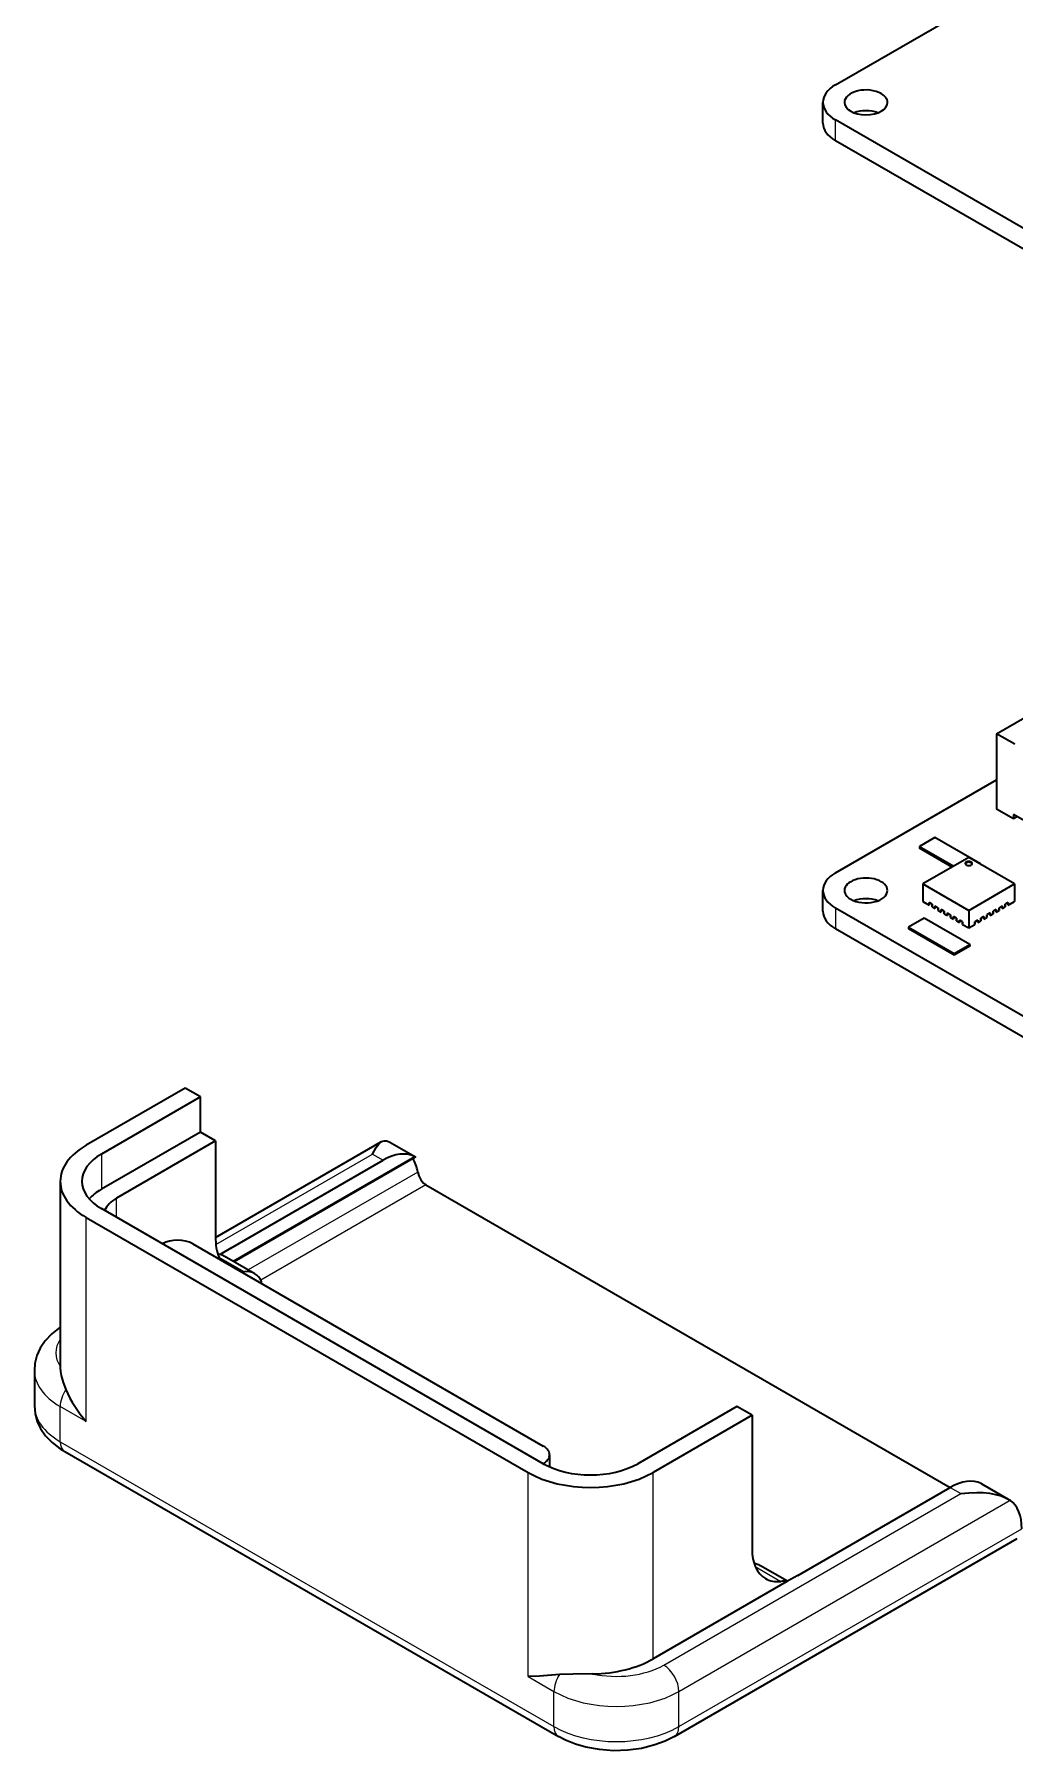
# Model space of a CAD drawing. Extents: x 468 to 804, y 295 to 621.
# Drawn here: x 673.9 to 719.4, y 461.7 to 541.4 of the extents above; entities that cross this region are included whole.
import ezdxf

# ---------------------------------------------------------------- set-up
doc = ezdxf.new("R2010")
doc.units = 0

msp = doc.modelspace()

# ---------------------------------------------------------------- linework, layer by layer
at = {"color": 7, "lineweight": 35}
for p, q in [((711.091, 539.021), (731.597, 550.86)), ((731.597, 525.549), (711.091, 537.388)), ((731.597, 524.585), (711.091, 536.424)), ((731.597, 488.969), (711.091, 500.808)), ((731.597, 488.006), (711.091, 499.845)), ((692.088, 487.959), (716.413, 473.915)), ((697.533, 475.017), (677.027, 486.857)), ((676.32, 486.448), (696.826, 474.609)), ((675.325, 475.58), (698.235, 462.353))]:
    msp.add_line(p, q, dxfattribs=at)
at = {"color": 7, "lineweight": 35, "ltscale": 0.024086}
msp.add_line((710.505, 537.241), (710.505, 538.204), dxfattribs=at)
at = {"color": 7, "lineweight": 13, "ltscale": 0.024086}
msp.add_line((711.091, 536.424), (711.091, 537.388), dxfattribs=at)
at = {"color": 7, "lineweight": 35, "ltscale": 0.22862}
msp.add_line((718.569, 508.902), (726.489, 513.474), dxfattribs=at)
at = {"color": 7, "lineweight": 35, "ltscale": 0.024495}
msp.add_line((719.417, 508.412), (718.569, 508.902), dxfattribs=at)
at = {"color": 7, "lineweight": 35, "ltscale": 0.087773}
msp.add_line((718.569, 508.902), (718.569, 505.391), dxfattribs=at)
at = {"color": 7, "lineweight": 35, "ltscale": 0.215865}
msp.add_line((711.091, 502.441), (718.569, 506.759), dxfattribs=at)
at = {"color": 7, "lineweight": 35, "ltscale": 0.022454}
msp.add_line((719.347, 504.942), (718.569, 505.391), dxfattribs=at)
at = {"color": 7, "lineweight": 35, "ltscale": 0.005103}
for p in [(719.347, 505.146), (719.524, 505.044)]:
    msp.add_line(p, (719.347, 504.942), dxfattribs=at)
at = {"color": 7, "lineweight": 35, "ltscale": 0.032659}
msp.add_line((720.478, 504.493), (719.347, 505.146), dxfattribs=at)
at = {"color": 7, "lineweight": 35, "ltscale": 0.020755}
for p, q in [((715.703, 504.087), (714.984, 503.672)), ((715.199, 500.341), (714.48, 499.926))]:
    msp.add_line(p, q, dxfattribs=at)
at = {"color": 7, "lineweight": 35, "ltscale": 0.046018}
msp.add_line((714.984, 503.672), (716.579, 502.752), dxfattribs=at)
at = {"color": 7, "lineweight": 35, "ltscale": 0.002041}
for p, q in [((714.984, 503.672), (714.984, 503.59)), ((714.48, 499.926), (714.48, 499.845))]:
    msp.add_line(p, q, dxfattribs=at)
at = {"color": 7, "lineweight": 35, "ltscale": 0.043976}
msp.add_line((716.508, 502.711), (714.984, 503.59), dxfattribs=at)
at = {"color": 7, "lineweight": 35, "ltscale": 0.061171}
for p, q in [((717.823, 502.864), (715.703, 504.087)), ((717.318, 499.118), (715.199, 500.341))]:
    msp.add_line(p, q, dxfattribs=at)
at = {"color": 7, "lineweight": 35, "ltscale": 0.061238}
msp.add_line((717.271, 503.152), (715.15, 501.927), dxfattribs=at)
at = {"color": 7, "lineweight": 35, "ltscale": 0.061237}
for p, q in [((719.393, 501.927), (717.271, 503.152)), ((715.15, 501.927), (717.271, 500.702))]:
    msp.add_line(p, q, dxfattribs=at)
at = {"color": 7, "lineweight": 35, "ltscale": 0.000759517}
msp.add_line((717.796, 502.849), (717.823, 502.864), dxfattribs=at)
at = {"color": 7, "lineweight": 35, "ltscale": 0.000759125}
msp.add_line((717.823, 502.864), (717.823, 502.833), dxfattribs=at)
at = {"color": 7, "lineweight": 35, "ltscale": 0.020412}
for p, q in [((715.15, 501.927), (715.15, 501.11)), ((719.393, 501.927), (719.393, 501.11)), ((717.271, 500.702), (717.271, 499.886)), ((681.623, 492.041), (680.916, 492.45)), ((682.33, 490), (681.623, 490.408)), ((707.22, 477.263), (706.513, 477.671))]:
    msp.add_line(p, q, dxfattribs=at)
at = {"color": 7, "lineweight": 35, "ltscale": 0.061236}
msp.add_line((717.271, 500.702), (719.393, 501.927), dxfattribs=at)
at = {"color": 7, "lineweight": 35, "ltscale": 0.024087}
msp.add_line((710.505, 500.661), (710.505, 501.625), dxfattribs=at)
at = {"color": 7, "lineweight": 35, "ltscale": 0.008165}
for p, q in [((715.15, 501.11), (715.433, 500.947)), ((719.11, 500.947), (719.393, 501.11)), ((716.988, 500.049), (717.271, 499.886)), ((717.271, 499.886), (717.554, 500.049))]:
    msp.add_line(p, q, dxfattribs=at)
at = {"color": 7, "lineweight": 13, "ltscale": 0.024087}
msp.add_line((711.091, 500.808), (711.091, 499.845), dxfattribs=at)
at = {"color": 7, "lineweight": 35, "ltscale": 0.004083}
for p, q in [((715.574, 500.988), (715.433, 501.07)), ((715.574, 500.988), (715.433, 501.07)), ((715.574, 500.865), (715.716, 500.784)), ((715.857, 500.825), (715.716, 500.906)), ((715.857, 500.825), (715.716, 500.906)), ((715.857, 500.702), (715.998, 500.62)), ((716.14, 500.661), (715.998, 500.743)), ((716.14, 500.661), (715.998, 500.743)), ((716.14, 500.539), (716.281, 500.457)), ((716.423, 500.498), (716.281, 500.58)), ((716.423, 500.498), (716.281, 500.58)), ((716.423, 500.376), (716.564, 500.294)), ((716.706, 500.335), (716.564, 500.416)), ((716.706, 500.335), (716.564, 500.416)), ((717.978, 500.416), (717.837, 500.335)), ((717.978, 500.416), (717.837, 500.335)), ((717.978, 500.294), (718.12, 500.376)), ((718.261, 500.58), (718.12, 500.498)), ((718.261, 500.58), (718.12, 500.498)), ((718.261, 500.457), (718.403, 500.539)), ((718.544, 500.743), (718.403, 500.661)), ((718.544, 500.743), (718.403, 500.661)), ((718.544, 500.62), (718.685, 500.702)), ((718.827, 500.906), (718.685, 500.825)), ((718.827, 500.906), (718.685, 500.825)), ((718.827, 500.784), (718.968, 500.865)), ((719.11, 501.07), (718.968, 500.988)), ((719.11, 501.07), (718.968, 500.988)), ((716.706, 500.212), (716.847, 500.131)), ((717.696, 500.253), (717.554, 500.171)), ((717.696, 500.253), (717.554, 500.171)), ((717.696, 500.131), (717.837, 500.212))]:
    msp.add_line(p, q, dxfattribs=at)
at = {"color": 7, "lineweight": 35, "ltscale": 0.003062}
for p, q in [((715.433, 500.947), (715.433, 501.07)), ((715.433, 501.07), (715.433, 500.947)), ((715.574, 500.865), (715.574, 500.988)), ((715.574, 500.988), (715.574, 500.865)), ((715.716, 500.784), (715.716, 500.906)), ((715.716, 500.906), (715.716, 500.784)), ((715.857, 500.702), (715.857, 500.825)), ((715.857, 500.825), (715.857, 500.702)), ((715.998, 500.62), (715.998, 500.743)), ((715.998, 500.743), (715.998, 500.62)), ((716.14, 500.539), (716.14, 500.661)), ((716.14, 500.661), (716.14, 500.539)), ((716.281, 500.457), (716.281, 500.58)), ((716.281, 500.58), (716.281, 500.457)), ((716.423, 500.376), (716.423, 500.498)), ((716.423, 500.498), (716.423, 500.376)), ((716.564, 500.294), (716.564, 500.416)), ((716.564, 500.416), (716.564, 500.294)), ((716.706, 500.212), (716.706, 500.335)), ((716.706, 500.335), (716.706, 500.212)), ((717.837, 500.212), (717.837, 500.335)), ((717.837, 500.335), (717.837, 500.212)), ((717.978, 500.294), (717.978, 500.416)), ((717.978, 500.416), (717.978, 500.294)), ((718.12, 500.376), (718.12, 500.498)), ((718.12, 500.498), (718.12, 500.376)), ((718.261, 500.457), (718.261, 500.58)), ((718.261, 500.58), (718.261, 500.457)), ((718.403, 500.539), (718.403, 500.661)), ((718.403, 500.661), (718.403, 500.539)), ((718.544, 500.62), (718.544, 500.743)), ((718.544, 500.743), (718.544, 500.62)), ((718.685, 500.702), (718.685, 500.825)), ((718.685, 500.825), (718.685, 500.702)), ((718.827, 500.784), (718.827, 500.906)), ((718.827, 500.906), (718.827, 500.784)), ((718.968, 500.865), (718.968, 500.988)), ((718.968, 500.988), (718.968, 500.865)), ((719.11, 500.947), (719.11, 501.07)), ((719.11, 501.07), (719.11, 500.947)), ((716.847, 500.131), (716.847, 500.253)), ((716.847, 500.253), (716.847, 500.131)), ((716.988, 500.049), (716.988, 500.171)), ((716.988, 500.171), (716.988, 500.049)), ((717.554, 500.049), (717.554, 500.171)), ((717.554, 500.171), (717.554, 500.049)), ((717.696, 500.131), (717.696, 500.253)), ((717.696, 500.253), (717.696, 500.131))]:
    msp.add_line(p, q, dxfattribs=at)
at = {"color": 7, "lineweight": 35, "ltscale": 0.061172}
msp.add_line((714.48, 499.926), (716.6, 498.703), dxfattribs=at)
at = {"color": 7, "lineweight": 35, "ltscale": 0.061173}
msp.add_line((716.6, 498.621), (714.48, 499.845), dxfattribs=at)
at = {"color": 7, "lineweight": 35, "ltscale": 0.004084}
msp.add_line((716.988, 500.171), (716.847, 500.253), dxfattribs=at)
msp.add_line((716.988, 500.171), (716.847, 500.253), dxfattribs=at)
at = {"color": 7, "lineweight": 35, "ltscale": 0.020754}
for p, q in [((716.6, 498.703), (717.318, 499.118)), ((717.318, 499.036), (716.6, 498.621))]:
    msp.add_line(p, q, dxfattribs=at)
at = {"color": 7, "lineweight": 35, "ltscale": 0.002042}
for p, q in [((717.318, 499.118), (717.318, 499.036)), ((716.6, 498.703), (716.6, 498.621))]:
    msp.add_line(p, q, dxfattribs=at)
at = {"color": 7, "lineweight": 35, "ltscale": 0.132682}
msp.add_line((680.916, 492.45), (676.32, 489.796), dxfattribs=at)
at = {"color": 7, "lineweight": 35, "ltscale": 0.132681}
for p, q in [((681.623, 492.041), (677.027, 489.388)), ((681.623, 490.408), (677.027, 487.755)), ((707.22, 477.263), (702.624, 474.609))]:
    msp.add_line(p, q, dxfattribs=at)
at = {"color": 7, "lineweight": 35, "ltscale": 0.040825}
for p, q in [((681.623, 490.408), (681.623, 492.041)), ((673.917, 479.345), (673.917, 477.712))]:
    msp.add_line(p, q, dxfattribs=at)
at = {"color": 7, "lineweight": 35, "ltscale": 0.13268}
for p, q in [((682.33, 490), (677.734, 487.347)), ((706.513, 477.671), (701.917, 475.017))]:
    msp.add_line(p, q, dxfattribs=at)
at = {"color": 7, "lineweight": 35, "ltscale": 0.11431}
msp.add_line((682.33, 490), (682.33, 485.428), dxfattribs=at)
at = {"color": 7, "lineweight": 35, "ltscale": 0.222204}
msp.add_line((682.33, 485.521), (690.027, 489.965), dxfattribs=at)
at = {"color": 7, "lineweight": 13, "ltscale": 0.040825}
for p, q in [((677.027, 489.388), (677.027, 487.755)), ((675.118, 476.038), (675.118, 477.671)), ((698.028, 462.811), (698.028, 464.444)), ((703.826, 462.811), (703.826, 464.444))]:
    msp.add_line(p, q, dxfattribs=at)
at = {"color": 7, "lineweight": 13, "ltscale": 0.209941}
msp.add_line((682.341, 485.189), (689.613, 489.388), dxfattribs=at)
at = {"color": 7, "lineweight": 13, "ltscale": 0.243038}
msp.add_line((691.55, 489.282), (683.131, 484.421), dxfattribs=at)
at = {"color": 7, "lineweight": 35, "ltscale": 0.243062}
msp.add_line((691.61, 489.248), (683.19, 484.387), dxfattribs=at)
at = {"color": 7, "lineweight": 13, "ltscale": 0.014289}
for p, q in [((689.613, 489.388), (690.108, 489.102)), ((716.413, 473.915), (716.908, 473.629))]:
    msp.add_line(p, q, dxfattribs=at)
at = {"color": 7, "lineweight": 35, "ltscale": 0.034222}
for p, q in [((690.411, 489.942), (691.597, 489.257)), ((717.924, 474.057), (719.109, 473.373))]:
    msp.add_line(p, q, dxfattribs=at)
at = {"color": 7, "lineweight": 35, "ltscale": 0.001309}
msp.add_line((691.55, 489.282), (691.597, 489.257), dxfattribs=at)
at = {"color": 7, "lineweight": 35, "ltscale": 0.000396588}
msp.add_line((691.597, 489.257), (691.61, 489.248), dxfattribs=at)
at = {"color": 7, "lineweight": 35, "ltscale": 0.204125}
msp.add_line((683.037, 485.02), (690.108, 489.102), dxfattribs=at)
at = {"color": 7, "lineweight": 13, "ltscale": 0.227085}
msp.add_line((691.705, 488.554), (683.839, 484.013), dxfattribs=at)
at = {"color": 7, "lineweight": 35, "ltscale": 0.216386}
msp.add_line((675.119, 488.122), (675.119, 479.467), dxfattribs=at)
at = {"color": 7, "lineweight": 13, "ltscale": 0.221216}
msp.add_line((692.088, 487.959), (684.425, 483.535), dxfattribs=at)
at = {"color": 7, "lineweight": 13, "ltscale": 0.022454}
msp.add_line((677.734, 486.448), (677.734, 487.347), dxfattribs=at)
at = {"color": 7, "lineweight": 13, "ltscale": 0.236784}
for p, q in [((676.32, 476.977), (676.32, 486.448)), ((696.826, 465.138), (696.826, 474.609))]:
    msp.add_line(p, q, dxfattribs=at)
at = {"color": 7, "lineweight": 35, "ltscale": 0.469486}
msp.add_line((681.269, 485.224), (697.533, 475.834), dxfattribs=at)
at = {"color": 7, "lineweight": 13, "ltscale": 0.034234}
msp.add_line((682.481, 484.608), (683.667, 483.924), dxfattribs=at)
at = {"color": 7, "lineweight": 35, "ltscale": 0.014548}
for p, q in [((683.037, 485.02), (682.533, 484.729)), ((709.342, 469.833), (708.838, 469.542))]:
    msp.add_line(p, q, dxfattribs=at)
at = {"color": 7, "lineweight": 35, "ltscale": 0.040826}
msp.add_line((684.143, 483.837), (682.729, 484.653), dxfattribs=at)
at = {"color": 7, "lineweight": 35, "ltscale": 0.002344}
msp.add_line((684.451, 483.387), (684.451, 483.48), dxfattribs=at)
at = {"color": 7, "lineweight": 13, "ltscale": 0.0347}
msp.add_line((676.32, 476.977), (675.118, 477.671), dxfattribs=at)
at = {"color": 7, "lineweight": 35, "ltscale": 0.155135}
msp.add_line((707.22, 477.263), (707.22, 471.057), dxfattribs=at)
at = {"color": 7, "lineweight": 13}
msp.add_line((675.118, 476.038), (698.028, 462.811), dxfattribs=at)
at = {"color": 7, "lineweight": 35, "ltscale": 0.013932}
msp.add_line((697.826, 475.426), (697.826, 474.868), dxfattribs=at)
at = {"color": 7, "lineweight": 13, "ltscale": 0.216371}
msp.add_line((702.624, 465.954), (702.624, 474.609), dxfattribs=at)
at = {"color": 7, "lineweight": 35, "ltscale": 0.001966}
msp.add_line((717.855, 474.095), (717.924, 474.057), dxfattribs=at)
at = {"color": 7, "lineweight": 13, "ltscale": 0.398042}
msp.add_line((703.119, 465.669), (716.908, 473.629), dxfattribs=at)
at = {"color": 7, "lineweight": 13, "ltscale": 0.443686}
msp.add_line((703.826, 464.444), (719.196, 473.318), dxfattribs=at)
at = {"color": 7, "lineweight": 35, "ltscale": 0.204124}
msp.add_line((709.342, 469.833), (716.413, 473.915), dxfattribs=at)
at = {"color": 7, "lineweight": 13, "ltscale": 0.459279}
msp.add_line((703.826, 462.811), (719.736, 471.996), dxfattribs=at)
at = {"color": 7, "lineweight": 35, "ltscale": 0.459279}
msp.add_line((703.619, 462.353), (719.529, 471.539), dxfattribs=at)
at = {"color": 7, "lineweight": 13, "ltscale": 0.034233}
msp.add_line((707.371, 470.238), (708.557, 469.553), dxfattribs=at)
at = {"color": 7, "lineweight": 35, "ltscale": 0.03611}
msp.add_line((708.87, 469.561), (707.619, 470.283), dxfattribs=at)
at = {"color": 7, "lineweight": 35, "ltscale": 0.17937}
msp.add_line((708.838, 469.542), (702.624, 465.954), dxfattribs=at)
at = {"color": 7, "lineweight": 13, "ltscale": 0.034701}
msp.add_line((696.826, 465.138), (698.028, 464.444), dxfattribs=at)
at = {"color": 7, "lineweight": 35}
for points in [[(689.613, 489.388), (689.772, 489.687), (689.852, 489.803), (689.937, 489.897), (690.027, 489.965)], [(690.027, 489.965), (690.142, 490.007), (690.269, 490.001), (690.411, 489.942)], [(691.705, 488.554), (691.756, 488.379), (691.85, 488.199), (691.977, 488.043), (692.088, 487.959)], [(675.119, 481.349), (674.731, 481.048), (674.421, 480.719), (674.192, 480.379), (674.036, 480.036), (673.942, 479.665), (673.917, 479.345)], [(675.119, 479.467), (675.129, 479.293), (675.159, 479.108), (675.247, 478.792), (675.379, 478.455)], [(673.917, 477.712), (673.951, 477.338), (674.052, 476.979), (674.208, 476.648), (674.438, 476.317), (674.74, 476.001), (675.119, 475.708), (675.325, 475.58)], [(716.908, 473.629), (717.28, 473.672), (717.65, 473.685), (717.949, 473.674), (718.241, 473.642), (718.516, 473.591), (718.774, 473.519), (718.952, 473.451), (719.109, 473.373)], [(699.823, 465.262), (698.898, 465.252), (698.289, 465.228)], [(698.289, 465.228), (697.359, 465.155), (696.826, 465.138)], [(703.619, 462.353), (703.181, 462.134), (702.713, 461.96), (702.095, 461.804), (701.451, 461.717), (700.796, 461.696), (700.143, 461.744), (699.508, 461.859), (699.021, 461.999), (698.56, 462.185), (698.235, 462.353)]]:
    msp.add_lwpolyline(points, dxfattribs=at)
for centre, radius, start, end in [((680.647, 480.777), 5.759, 203.78009, 221.28324), ((718.577, 472.445), 1.07, 54.67261, 60.16544)]:
    msp.add_arc(centre, radius, start, end, dxfattribs=at)
for centre, major_axis, start_param, end_param in [((712.505, 538.204), (2, 0), 2.356194, 3.141593), ((712.505, 538.204), (1, 0), 0.785398, 3.141593), ((712.505, 538.204), (1, 0), 0, 0.785398), ((712.505, 538.204), (2, 0), 3.141593, 3.926991), ((712.505, 538.204), (1, 0), 3.141593, 6.283185), ((712.505, 537.241), (1, 0), 0.986872, 2.154722), ((712.505, 537.241), (2, 0), 3.141593, 3.926991), ((717.271, 502.877), (0.166, 0), 0, 3.141593), ((717.271, 502.877), (0.166, 0), 3.141593, 3.926991), ((717.271, 502.836), (0.166, 0), 0.213856, 2.927738), ((717.271, 502.877), (0.166, 0), 3.926991, 6.283185), ((712.505, 501.625), (2, 0), 2.356194, 3.141593), ((712.505, 501.625), (1, 0), 6.283185, 9.424778), ((712.505, 501.625), (2, 0), 3.141593, 3.926991), ((712.505, 501.625), (1, 0), 3.141593, 3.926991), ((712.505, 501.625), (1, 0), 3.926991, 6.283185), ((712.505, 500.661), (1, 0), 0.986872, 2.154722), ((712.505, 500.661), (2, 0), 3.141593, 3.926991), ((679.219, 488.122), (4.1, 0), 2.356194, 3.141593), ((679.219, 488.122), (3.1, 0), 2.356194, 3.141593), ((690.108, 486.653), (1.5, 2.598), 0.037814, 0.785398), ((689.613, 486.938), (1.5, 2.598), 5.665235, 5.989782), ((679.219, 488.122), (4.1, 0), 3.141593, 3.926991), ((679.219, 488.122), (3.1, 0), 3.141593, 3.926991), ((679.219, 486.489), (3.1, 0), 2.356194, 2.667875), ((679.219, 486.489), (2.1, 0), 2.356194, 2.907511), ((680.562, 484.815), (1, 0), 0.785398, 2.356194), ((684.451, 486.653), (1.5, 2.598), 2.356194, 2.801744), ((681.729, 482.921), (1, 1.732), 0.180534, 0.267206), ((681.729, 482.921), (1, 1.732), 6.283185, 6.463719), ((684.451, 486.653), (1.5, 2.598), 3.481431, 3.547982), ((683.143, 482.105), (1, 1.732), 6.283152, 6.689574), ((683.143, 482.105), (1, 1.732), 5.887548, 6.283152), ((696.826, 475.426), (1, 0), 6.283185, 7.068583), ((696.826, 475.426), (1, 0), 5.497787, 6.283185), ((699.725, 476.283), (3.1, 0), 3.926991, 5.497787), ((699.725, 476.283), (4.1, 0), 3.926991, 5.497787), ((716.413, 471.466), (1.5, 2.598), 0.037814, 0.785398), ((717.615, 470.772), (-1.5, -2.598), 2.356194, 3.085922), ((709.342, 472.282), (1.5, 2.598), 2.356194, 3.141593), ((706.619, 468.551), (1, 1.732), 6.283152, 6.55039), ((709.342, 472.282), (1.5, 2.598), 3.141593, 3.547982), ((708.033, 467.734), (1, 1.732), 0.180534, 0.406389), ((699.725, 467.628), (-4.1, 0), 1.594716, 2.356194)]:
    msp.add_ellipse(centre, major_axis=major_axis, ratio=0.57735, start_param=start_param, end_param=end_param, dxfattribs=at)
at = {"color": 7, "lineweight": 13}
for centre, major_axis, start_param, end_param in [((678.017, 480.161), (-3.1, 0), 5.920111, 6.647315), ((678.017, 479.345), (-4.1, 0), 6.283185, 7.068583), ((675.825, 478.079), (-0.5, -0.866), 4.60977, 5.497787), ((678.017, 477.712), (-4.1, 0), 0, 0.785398), ((675.825, 476.446), (-0.5, -0.866), 5.497787, 6.283185), ((700.927, 466.934), (-3.1, 0), 1.206667, 2.356194), ((703.119, 464.852), (-0.5, 0.866), 3.926991, 5.497787), ((698.735, 464.852), (0.5, 0.866), 1.468177, 2.356194), ((700.927, 466.118), (-4.1, 0), 0.785398, 2.356194), ((700.927, 464.485), (-4.1, 0), 0.785398, 2.356194), ((698.735, 463.219), (-0.5, -0.866), 5.497787, 6.283185), ((703.119, 463.219), (0.5, -0.866), 6.283185, 7.068583)]:
    msp.add_ellipse(centre, major_axis=major_axis, ratio=0.57735, start_param=start_param, end_param=end_param, dxfattribs=at)

doc.saveas('drawing.dxf')
